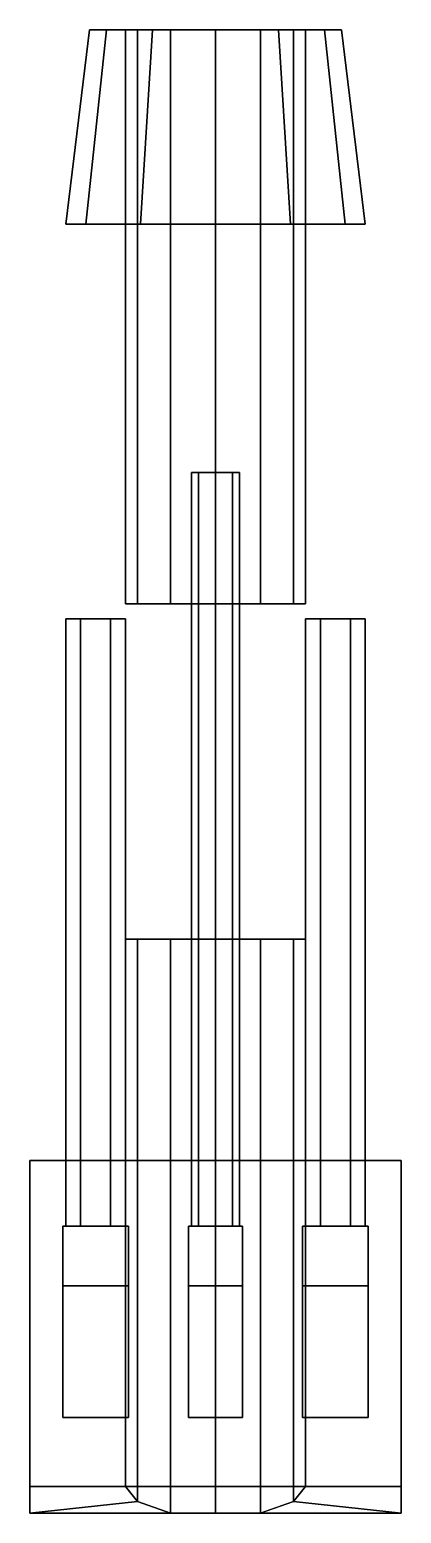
# Model space of a CAD drawing. Extents: x -0.62 to 0.62, y -1.72 to 3.24.
import ezdxf

# ---------------------------------------------------------------- set-up
doc = ezdxf.new("R2010")
doc.units = 0
doc.layers.add('GUN', color=1, linetype='CONTINUOUS')

msp = doc.modelspace()

# ---------------------------------------------------------------- linework, layer by layer
at = {"layer": 'GUN'}
for points in [[(-0.433, 2.59, -0.25), (-0.5, 2.59), (-0.42, 3.24), (-0.3637, 3.24, -0.21)], [(-0.5, 2.59), (-0.433, 2.59, 0.25), (-0.3637, 3.24, 0.21), (-0.42, 3.24)], [(-0.25, 2.59, -0.433), (-0.433, 2.59, -0.25), (-0.3637, 3.24, -0.21), (-0.21, 3.24, -0.3637)], [(-0.433, 2.59, 0.25), (-0.25, 2.59, 0.433), (-0.21, 3.24, 0.3637), (-0.3637, 3.24, 0.21)], [(-0.42, 3.24), (-0.3637, 3.24, 0.21), (-0.2598, 3.24, 0.15), (-0.3, 3.24)], [(-0.3637, 3.24, -0.21), (-0.42, 3.24), (-0.3, 3.24), (-0.2598, 3.24, -0.15)], [(-0.3637, 3.24, 0.21), (-0.21, 3.24, 0.3637), (-0.15, 3.24, 0.2598), (-0.2598, 3.24, 0.15)], [(-0.21, 3.24, -0.3637), (-0.3637, 3.24, -0.21), (-0.2598, 3.24, -0.15), (-0.15, 3.24, -0.2598)], [(-0.3, 3.24), (-0.2598, 3.24, 0.15), (-0.2598, 1.32, 0.15), (-0.3, 1.32)], [(-0.2598, 3.24, -0.15), (-0.3, 3.24), (-0.3, 1.32), (-0.2598, 1.32, -0.15)], [(-0.2598, 3.24, 0.15), (-0.15, 3.24, 0.2598), (-0.15, 1.32, 0.2598), (-0.2598, 1.32, 0.15)], [(-0.15, 3.24, -0.2598), (-0.2598, 3.24, -0.15), (-0.2598, 1.32, -0.15), (-0.15, 1.32, -0.2598)], [(0, 2.59, -0.5), (-0.25, 2.59, -0.433), (-0.21, 3.24, -0.3637), (0, 3.24, -0.42)], [(-0.25, 2.59, 0.433), (0, 2.59, 0.5), (0, 3.24, 0.42), (-0.21, 3.24, 0.3637)], [(-0.21, 3.24, 0.3637), (0, 3.24, 0.42), (0, 3.24, 0.3), (-0.15, 3.24, 0.2598)], [(0, 3.24, -0.42), (-0.21, 3.24, -0.3637), (-0.15, 3.24, -0.2598), (0, 3.24, -0.3)], [(-0.15, 3.24, 0.2598), (0, 3.24, 0.3), (0, 1.32, 0.3), (-0.15, 1.32, 0.2598)], [(0, 3.24, -0.3), (-0.15, 3.24, -0.2598), (-0.15, 1.32, -0.2598), (0, 1.32, -0.3)], [(0.25, 2.59, -0.433), (0, 2.59, -0.5), (0, 3.24, -0.42), (0.21, 3.24, -0.3637)], [(0, 2.59, 0.5), (0.25, 2.59, 0.433), (0.21, 3.24, 0.3637), (0, 3.24, 0.42)], [(0, 3.24, 0.3), (0.15, 3.24, 0.2598), (0.15, 1.32, 0.2598), (0, 1.32, 0.3)], [(0.15, 3.24, -0.2598), (0, 3.24, -0.3), (0, 1.32, -0.3), (0.15, 1.32, -0.2598)], [(0, 3.24, 0.42), (0.21, 3.24, 0.3637), (0.15, 3.24, 0.2598), (0, 3.24, 0.3)], [(0.21, 3.24, -0.3637), (0, 3.24, -0.42), (0, 3.24, -0.3), (0.15, 3.24, -0.2598)], [(0.15, 3.24, 0.2598), (0.2598, 3.24, 0.15), (0.2598, 1.32, 0.15), (0.15, 1.32, 0.2598)], [(0.2598, 3.24, -0.15), (0.15, 3.24, -0.2598), (0.15, 1.32, -0.2598), (0.2598, 1.32, -0.15)], [(0.3637, 3.24, -0.21), (0.21, 3.24, -0.3637), (0.15, 3.24, -0.2598), (0.2598, 3.24, -0.15)], [(0.21, 3.24, 0.3637), (0.3637, 3.24, 0.21), (0.2598, 3.24, 0.15), (0.15, 3.24, 0.2598)], [(0.433, 2.59, -0.25), (0.25, 2.59, -0.433), (0.21, 3.24, -0.3637), (0.3637, 3.24, -0.21)], [(0.25, 2.59, 0.433), (0.433, 2.59, 0.25), (0.3637, 3.24, 0.21), (0.21, 3.24, 0.3637)], [(0.2598, 3.24, 0.15), (0.3, 3.24), (0.3, 1.32), (0.2598, 1.32, 0.15)], [(0.3, 3.24), (0.2598, 3.24, -0.15), (0.2598, 1.32, -0.15), (0.3, 1.32)], [(0.42, 3.24), (0.3637, 3.24, -0.21), (0.2598, 3.24, -0.15), (0.3, 3.24)], [(0.3637, 3.24, 0.21), (0.42, 3.24), (0.3, 3.24), (0.2598, 3.24, 0.15)], [(0.5, 2.59), (0.433, 2.59, -0.25), (0.3637, 3.24, -0.21), (0.42, 3.24)], [(0.433, 2.59, 0.25), (0.5, 2.59), (0.42, 3.24), (0.3637, 3.24, 0.21)], [(-0.0566, 1.76, 0.9966), (-0.08, 1.76, 0.94), (-0.08, -0.76, 0.94), (-0.0566, -0.76, 0.9966)], [(-0.08, 1.76, 0.94), (-0.0566, 1.76, 0.8834), (-0.0566, -0.76, 0.8834), (-0.08, -0.76, 0.94)], [(-0.0566, 1.76, -0.8834), (-0.08, 1.76, -0.94), (-0.08, -0.76, -0.94), (-0.0566, -0.76, -0.8834)], [(-0.08, 1.76, -0.94), (-0.0566, 1.76, -0.9966), (-0.0566, -0.76, -0.9966), (-0.08, -0.76, -0.94)], [(0, 1.76, 1.02), (-0.0566, 1.76, 0.9966), (-0.0566, -0.76, 0.9966), (0, -0.76, 1.02)], [(-0.0566, 1.76, 0.8834), (0, 1.76, 0.86), (0, -0.76, 0.86), (-0.0566, -0.76, 0.8834)], [(0, 1.76, -0.86), (-0.0566, 1.76, -0.8834), (-0.0566, -0.76, -0.8834), (0, -0.76, -0.86)], [(-0.0566, 1.76, -0.9966), (0, 1.76, -1.02), (0, -0.76, -1.02), (-0.0566, -0.76, -0.9966)], [(0.0566, 1.76, 0.9966), (0, 1.76, 1.02), (0, -0.76, 1.02), (0.0566, -0.76, 0.9966)], [(0, 1.76, 0.86), (0.0566, 1.76, 0.8834), (0.0566, -0.76, 0.8834), (0, -0.76, 0.86)], [(0.0566, 1.76, -0.8834), (0, 1.76, -0.86), (0, -0.76, -0.86), (0.0566, -0.76, -0.8834)], [(0, 1.76, -1.02), (0.0566, 1.76, -0.9966), (0.0566, -0.76, -0.9966), (0, -0.76, -1.02)], [(0.08, 1.76, 0.94), (0.0566, 1.76, 0.9966), (0.0566, -0.76, 0.9966), (0.08, -0.76, 0.94)], [(0.0566, 1.76, 0.8834), (0.08, 1.76, 0.94), (0.08, -0.76, 0.94), (0.0566, -0.76, 0.8834)], [(0.08, 1.76, -0.94), (0.0566, 1.76, -0.8834), (0.0566, -0.76, -0.8834), (0.08, -0.76, -0.94)], [(0.0566, 1.76, -0.9966), (0.08, 1.76, -0.94), (0.08, -0.76, -0.94), (0.0566, -0.76, -0.9966)], [(-0.5, 1.27, 0.94), (-0.45, 1.27, 0.8534), (-0.45, -0.76, 0.8534), (-0.5, -0.76, 0.94)], [(-0.45, 1.27, 1.0266), (-0.5, 1.27, 0.94), (-0.5, -0.76, 0.94), (-0.45, -0.76, 1.0266)], [(-0.45, 1.27, -0.8534), (-0.5, 1.27, -0.94), (-0.5, -0.76, -0.94), (-0.45, -0.76, -0.8534)], [(-0.5, 1.27, -0.94), (-0.45, 1.27, -1.0266), (-0.45, -0.76, -1.0266), (-0.5, -0.76, -0.94)], [(-0.45, 1.27, 0.8534), (-0.35, 1.27, 0.8534), (-0.35, -0.76, 0.8534), (-0.45, -0.76, 0.8534)], [(-0.35, 1.27, 1.0266), (-0.45, 1.27, 1.0266), (-0.45, -0.76, 1.0266), (-0.35, -0.76, 1.0266)], [(-0.35, 1.27, -0.8534), (-0.45, 1.27, -0.8534), (-0.45, -0.76, -0.8534), (-0.35, -0.76, -0.8534)], [(-0.45, 1.27, -1.0266), (-0.35, 1.27, -1.0266), (-0.35, -0.76, -1.0266), (-0.45, -0.76, -1.0266)], [(-0.35, 1.27, 0.8534), (-0.3, 1.27, 0.94), (-0.3, -0.76, 0.94), (-0.35, -0.76, 0.8534)], [(-0.3, 1.27, 0.94), (-0.35, 1.27, 1.0266), (-0.35, -0.76, 1.0266), (-0.3, -0.76, 0.94)], [(-0.3, 1.27, -0.94), (-0.35, 1.27, -0.8534), (-0.35, -0.76, -0.8534), (-0.3, -0.76, -0.94)], [(-0.35, 1.27, -1.0266), (-0.3, 1.27, -0.94), (-0.3, -0.76, -0.94), (-0.35, -0.76, -1.0266)], [(0.35, 1.27, 1.0266), (0.3, 1.27, 0.94), (0.3, -0.76, 0.94), (0.35, -0.76, 1.0266)], [(0.3, 1.27, 0.94), (0.35, 1.27, 0.8534), (0.35, -0.76, 0.8534), (0.3, -0.76, 0.94)], [(0.3, 1.27, -0.94), (0.35, 1.27, -1.0266), (0.35, -0.76, -1.0266), (0.3, -0.76, -0.94)], [(0.35, 1.27, -0.8534), (0.3, 1.27, -0.94), (0.3, -0.76, -0.94), (0.35, -0.76, -0.8534)], [(0.45, 1.27, 1.0266), (0.35, 1.27, 1.0266), (0.35, -0.76, 1.0266), (0.45, -0.76, 1.0266)], [(0.35, 1.27, 0.8534), (0.45, 1.27, 0.8534), (0.45, -0.76, 0.8534), (0.35, -0.76, 0.8534)], [(0.35, 1.27, -1.0266), (0.45, 1.27, -1.0266), (0.45, -0.76, -1.0266), (0.35, -0.76, -1.0266)], [(0.45, 1.27, -0.8534), (0.35, 1.27, -0.8534), (0.35, -0.76, -0.8534), (0.45, -0.76, -0.8534)], [(0.5, 1.27, 0.94), (0.45, 1.27, 1.0266), (0.45, -0.76, 1.0266), (0.5, -0.76, 0.94)], [(0.45, 1.27, 0.8534), (0.5, 1.27, 0.94), (0.5, -0.76, 0.94), (0.45, -0.76, 0.8534)], [(0.45, 1.27, -1.0266), (0.5, 1.27, -0.94), (0.5, -0.76, -0.94), (0.45, -0.76, -1.0266)], [(0.5, 1.27, -0.94), (0.45, 1.27, -0.8534), (0.45, -0.76, -0.8534), (0.5, -0.76, -0.94)], [(-0.2598, 0.2, -0.15), (-0.3, 0.2), (-0.3, -1.63), (-0.2598, -1.63, -0.15)], [(-0.3, 0.2), (-0.2598, 0.2, 0.15), (-0.2598, -1.68, 0.15), (-0.3, -1.63)], [(-0.15, 0.2, -0.2598), (-0.2598, 0.2, -0.15), (-0.2598, -1.63, -0.15), (-0.15, -1.63, -0.2598)], [(-0.2598, 0.2, 0.15), (-0.15, 0.2, 0.2598), (-0.15, -1.72, 0.2598), (-0.2598, -1.68, 0.15)], [(0, 0.2, -0.3), (-0.15, 0.2, -0.2598), (-0.15, -1.63, -0.2598), (0, -1.63, -0.3)], [(-0.15, 0.2, 0.2598), (0, 0.2, 0.3), (0, -1.72, 0.3), (-0.15, -1.72, 0.2598)], [(0.15, 0.2, -0.2598), (0, 0.2, -0.3), (0, -1.63, -0.3), (0.15, -1.63, -0.2598)], [(0, 0.2, 0.3), (0.15, 0.2, 0.2598), (0.15, -1.72, 0.2598), (0, -1.72, 0.3)], [(0.2598, 0.2, -0.15), (0.15, 0.2, -0.2598), (0.15, -1.63, -0.2598), (0.2598, -1.63, -0.15)], [(0.15, 0.2, 0.2598), (0.2598, 0.2, 0.15), (0.2598, -1.68, 0.15), (0.15, -1.72, 0.2598)], [(0.3, 0.2), (0.2598, 0.2, -0.15), (0.2598, -1.63, -0.15), (0.3, -1.63)], [(0.2598, 0.2, 0.15), (0.3, 0.2), (0.3, -1.63), (0.2598, -1.68, 0.15)], [(-0.62, -0.54, -0.78), (-0.62, -1.63, -0.78), (-0.62, -1.63, 0.78), (-0.62, -0.54, 0.78)], [(-0.62, -0.54, 0.78), (-0.62, -1.63, 0.78), (0.62, -1.63, 0.78), (0.62, -0.54, 0.78)], [(0.62, -0.54, 0.78), (0.62, -0.54, -0.78), (-0.62, -0.54, -0.78), (-0.62, -0.54, 0.78)], [(0.62, -0.54, -0.78), (0.62, -1.63, -0.78), (-0.62, -1.63, -0.78), (-0.62, -0.54, -0.78)], [(0.62, -1.63, 0.78), (0.62, -1.63, -0.78), (0.62, -0.54, -0.78), (0.62, -0.54, 0.78)], [(-0.51, -0.76, 1.05), (-0.51, -0.96, 1.05), (-0.29, -0.96, 1.05), (-0.29, -0.76, 1.05)], [(-0.51, -0.76, 0.78), (-0.51, -1.4, 0.78), (-0.51, -0.96, 1.05), (-0.51, -0.76, 1.05)], [(-0.29, -0.76, 1.05), (-0.29, -0.76, 0.78), (-0.51, -0.76, 0.78), (-0.51, -0.76, 1.05)], [(-0.51, -0.96, -1.05), (-0.51, -1.4, -0.78), (-0.51, -0.76, -0.78), (-0.51, -0.76, -1.05)], [(-0.51, -0.76, -1.05), (-0.51, -0.76, -0.78), (-0.29, -0.76, -0.78), (-0.29, -0.76, -1.05)], [(-0.29, -0.76, -1.05), (-0.29, -0.96, -1.05), (-0.51, -0.96, -1.05), (-0.51, -0.76, -1.05)], [(-0.29, -0.96, 1.05), (-0.29, -1.4, 0.78), (-0.29, -0.76, 0.78), (-0.29, -0.76, 1.05)], [(-0.29, -0.76, -0.78), (-0.29, -1.4, -0.78), (-0.29, -0.96, -1.05), (-0.29, -0.76, -1.05)], [(-0.09, -0.76, 0.78), (-0.09, -1.4, 0.78), (-0.09, -0.96, 1.05), (-0.09, -0.76, 1.05)], [(-0.09, -0.76, 1.05), (-0.09, -0.96, 1.05), (0.09, -0.96, 1.05), (0.09, -0.76, 1.05)], [(0.09, -0.76, 1.05), (0.09, -0.76, 0.78), (-0.09, -0.76, 0.78), (-0.09, -0.76, 1.05)], [(-0.09, -0.96, -1.05), (-0.09, -1.4, -0.78), (-0.09, -0.76, -0.78), (-0.09, -0.76, -1.05)], [(-0.09, -0.76, -1.05), (-0.09, -0.76, -0.78), (0.09, -0.76, -0.78), (0.09, -0.76, -1.05)], [(0.09, -0.76, -1.05), (0.09, -0.96, -1.05), (-0.09, -0.96, -1.05), (-0.09, -0.76, -1.05)], [(0.09, -0.96, 1.05), (0.09, -1.4, 0.78), (0.09, -0.76, 0.78), (0.09, -0.76, 1.05)], [(0.09, -0.76, -0.78), (0.09, -1.4, -0.78), (0.09, -0.96, -1.05), (0.09, -0.76, -1.05)], [(0.29, -0.76, 1.05), (0.29, -0.96, 1.05), (0.51, -0.96, 1.05), (0.51, -0.76, 1.05)], [(0.51, -0.76, 1.05), (0.51, -0.76, 0.78), (0.29, -0.76, 0.78), (0.29, -0.76, 1.05)], [(0.29, -0.76, 0.78), (0.29, -1.4, 0.78), (0.29, -0.96, 1.05), (0.29, -0.76, 1.05)], [(0.29, -0.76, -1.05), (0.29, -0.76, -0.78), (0.51, -0.76, -0.78), (0.51, -0.76, -1.05)], [(0.29, -0.96, -1.05), (0.29, -1.4, -0.78), (0.29, -0.76, -0.78), (0.29, -0.76, -1.05)], [(0.51, -0.76, -1.05), (0.51, -0.96, -1.05), (0.29, -0.96, -1.05), (0.29, -0.76, -1.05)], [(0.51, -0.96, 1.05), (0.51, -1.4, 0.78), (0.51, -0.76, 0.78), (0.51, -0.76, 1.05)], [(0.51, -0.76, -0.78), (0.51, -1.4, -0.78), (0.51, -0.96, -1.05), (0.51, -0.76, -1.05)], [(-0.51, -0.96, 1.05), (-0.51, -1.4, 0.78), (-0.29, -1.4, 0.78), (-0.29, -0.96, 1.05)], [(-0.29, -0.96, -1.05), (-0.29, -1.4, -0.78), (-0.51, -1.4, -0.78), (-0.51, -0.96, -1.05)], [(-0.09, -0.96, 1.05), (-0.09, -1.4, 0.78), (0.09, -1.4, 0.78), (0.09, -0.96, 1.05)], [(0.09, -0.96, -1.05), (0.09, -1.4, -0.78), (-0.09, -1.4, -0.78), (-0.09, -0.96, -1.05)], [(0.29, -0.96, 1.05), (0.29, -1.4, 0.78), (0.51, -1.4, 0.78), (0.51, -0.96, 1.05)], [(0.51, -0.96, -1.05), (0.51, -1.4, -0.78), (0.29, -1.4, -0.78), (0.29, -0.96, -1.05)], [(-0.62, -1.63), (-0.62, -1.63, -0.78), (-0.15, -1.63, -0.2598), (-0.2598, -1.63, -0.15)], [(-0.62, -1.63), (-0.62, -1.72, 0.26), (-0.62, -1.72, 0.78), (-0.62, -1.63, 0.78)], [(-0.62, -1.63, 0.78), (-0.62, -1.72, 0.78), (0.62, -1.72, 0.78), (0.62, -1.63, 0.78)], [(-0.62, -1.63, -0.78), (0.62, -1.63, -0.78), (0, -1.63, -0.3), (-0.15, -1.63, -0.2598)], [(-0.2598, -1.63, -0.15), (-0.3, -1.63), (-0.3, -1.63), (-0.62, -1.63)], [(-0.3, -1.63), (-0.2598, -1.68, 0.15), (-0.62, -1.72, 0.26), (-0.62, -1.63)], [(0.62, -1.63, -0.78), (0.62, -1.63, -0.78), (0.15, -1.63, -0.2598), (0, -1.63, -0.3)], [(0.15, -1.63, -0.2598), (0.62, -1.63, -0.78), (0.62, -1.63), (0.2598, -1.63, -0.15)], [(0.62, -1.63), (0.62, -1.72, 0.26), (0.2598, -1.68, 0.15), (0.3, -1.63)], [(0.2598, -1.63, -0.15), (0.62, -1.63), (0.62, -1.63), (0.3, -1.63)], [(0.62, -1.72, 0.78), (0.62, -1.72, 0.26), (0.62, -1.63), (0.62, -1.63, 0.78)], [(-0.2598, -1.68, 0.15), (-0.15, -1.72, 0.2598), (-0.62, -1.72, 0.26)], [(0.2598, -1.68, 0.15), (0.6193, -1.72, 0.2598), (0.1493, -1.72, 0.26)], [(-0.62, -1.72, 0.78), (-0.62, -1.72, 0.26), (-0.1493, -1.72, 0.26), (0, -1.72, 0.3)], [(0, -1.72, 0.3), (0, -1.72, 0.3), (0.62, -1.72, 0.78), (-0.62, -1.72, 0.78)], [(0, -1.72, 0.3), (0.1493, -1.72, 0.26), (0.62, -1.72, 0.26), (0.62, -1.72, 0.78)]]:
    msp.add_3dface(points, dxfattribs=at)

doc.saveas('drawing.dxf')
